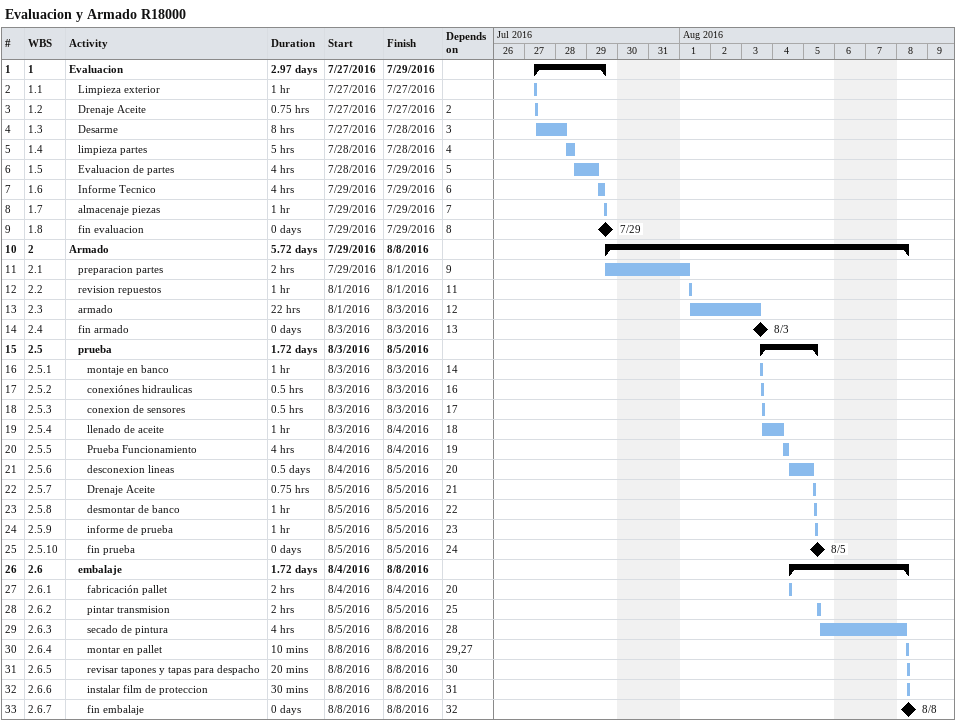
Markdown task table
Evaluacion y Armado R18000

| ID | WBS | Task | Duration | Start | Finish | Predecessors |
|---|---|---|---|---|---|---|
| 1 | 1 | **Evaluacion** | 2.97d | 2016-07-27 | 2016-07-29 |  |
| 2 | 1.1 | Limpieza exterior | 1h | 2016-07-27 | 2016-07-27 |  |
| 3 | 1.2 | Drenaje Aceite | 0.75h | 2016-07-27 | 2016-07-27 | 2 |
| 4 | 1.3 | Desarme | 8h | 2016-07-27 | 2016-07-28 | 3 |
| 5 | 1.4 | limpieza partes | 5h | 2016-07-28 | 2016-07-28 | 4 |
| 6 | 1.5 | Evaluacion de partes | 4h | 2016-07-28 | 2016-07-29 | 5 |
| 7 | 1.6 | Informe Tecnico | 4h | 2016-07-29 | 2016-07-29 | 6 |
| 8 | 1.7 | almacenaje piezas | 1h | 2016-07-29 | 2016-07-29 | 7 |
| 9 | 1.8 | fin evaluacion | 0d | 2016-07-29 | 2016-07-29 | 8 |
| 10 | 2 | **Armado** | 5.72d | 2016-07-29 | 2016-08-08 |  |
| 11 | 2.1 | preparacion partes | 2h | 2016-07-29 | 2016-08-01 | 9 |
| 12 | 2.2 | revision repuestos | 1h | 2016-08-01 | 2016-08-01 | 11 |
| 13 | 2.3 | armado | 22h | 2016-08-01 | 2016-08-03 | 12 |
| 14 | 2.4 | fin armado | 0d | 2016-08-03 | 2016-08-03 | 13 |
| 15 | 2.5 | **prueba** | 1.72d | 2016-08-03 | 2016-08-05 |  |
| 16 | 2.5.1 | montaje en banco | 1h | 2016-08-03 | 2016-08-03 | 14 |
| 17 | 2.5.2 | conexiónes hidraulicas | 0.5h | 2016-08-03 | 2016-08-03 | 16 |
| 18 | 2.5.3 | conexion de sensores | 0.5h | 2016-08-03 | 2016-08-03 | 17 |
| 19 | 2.5.4 | llenado de aceite | 1h | 2016-08-03 | 2016-08-04 | 18 |
| 20 | 2.5.5 | Prueba Funcionamiento | 4h | 2016-08-04 | 2016-08-04 | 19 |
| 21 | 2.5.6 | desconexion lineas | 0.5d | 2016-08-04 | 2016-08-05 | 20 |
| 22 | 2.5.7 | Drenaje Aceite | 0.75h | 2016-08-05 | 2016-08-05 | 21 |
| 23 | 2.5.8 | desmontar de banco | 1h | 2016-08-05 | 2016-08-05 | 22 |
| 24 | 2.5.9 | informe de prueba | 1h | 2016-08-05 | 2016-08-05 | 23 |
| 25 | 2.5.10 | fin prueba | 0d | 2016-08-05 | 2016-08-05 | 24 |
| 26 | 2.6 | **embalaje** | 1.72d | 2016-08-04 | 2016-08-08 |  |
| 27 | 2.6.1 | fabricación pallet | 2h | 2016-08-04 | 2016-08-04 | 20 |
| 28 | 2.6.2 | pintar transmision | 2h | 2016-08-05 | 2016-08-05 | 25 |
| 29 | 2.6.3 | secado de pintura | 4h | 2016-08-05 | 2016-08-08 | 28 |
| 30 | 2.6.4 | montar en pallet | 10min | 2016-08-08 | 2016-08-08 | 29, 27 |
| 31 | 2.6.5 | revisar tapones y tapas para despacho | 20min | 2016-08-08 | 2016-08-08 | 30 |
| 32 | 2.6.6 | instalar film de proteccion | 30min | 2016-08-08 | 2016-08-08 | 31 |
| 33 | 2.6.7 | fin embalaje | 0d | 2016-08-08 | 2016-08-08 | 32 |
